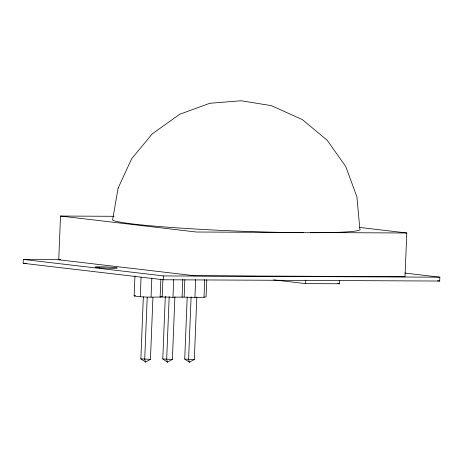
<?xml version="1.0" encoding="UTF-8"?>
<svg xmlns="http://www.w3.org/2000/svg" width="463" height="463" viewBox="0 0 463 463"><rect width="100%" height="100%" fill="white"/><g stroke="black" fill="none" stroke-linecap="round" stroke-linejoin="round"><path stroke-width="0.69" d="M404.795 273.066L439.85 277.187L439.694 281.035L163.364 279.768L23.15 263.291L23.306 259.436L60.196 259.604M359.601 227.437L406.78 232.982L405.027 276.712L194.582 275.745L58.749 259.778L60.508 216.053L114.02 216.296M206.764 279.872L206.081 296.986C195.108 298.195 184.008 296.528 172.983 297.321C160.053 296.47 147.049 298.114 134.131 295.961L134.936 276M140.277 296.685L141.053 277.435M152.94 297.333L150.452 359.352L145.515 362.037L140.856 358.871L143.345 296.852M147.217 297.31L144.728 359.323L145.515 362.037M151.048 297.223L151.823 277.974M160.134 297.263L160.852 279.444M162.901 279.675L162.212 296.783L160.985 296.638M163.364 279.768L163.514 275.913L23.306 259.436M174.904 296.714L172.386 359.45L167.45 362.135L162.785 358.97L165.308 296.233M169.18 296.685L166.663 359.427L167.45 362.135M172.983 297.321L173.7 279.502M182.069 297.368L182.781 279.542M184.147 296.881L184.835 279.774M196.839 296.812L194.315 359.554L189.384 362.24L184.72 359.074L187.214 297.055M191.115 296.789L188.591 359.525L189.384 362.24M194.917 297.425L195.635 279.6M204.004 297.466L204.715 279.64M339.431 280.242L339.292 283.767L305.615 283.611L305.754 280.092M134.131 295.961L135.514 295.637M303.363 232.507L196.335 232.015L60.508 216.053M310.598 232.542L406.78 232.982M58.749 259.778L60.196 259.784M23.15 263.291L26.767 263.302M163.514 275.913L439.85 277.187M150.452 359.352L140.856 358.871M172.386 359.45L162.785 358.97M194.315 359.554L184.72 359.074M437.547 280.786L439.694 281.035M337.868 283.599L339.292 283.767M273.558 279.843L305.615 283.611M118.094 188.157L112.59 220.041A124.038 6.494 2.3 0 0 245.031 231.361A124.038 6.494 2.3 0 0 359.838 229.017L356.909 196.833L345.763 166.535L327.144 140.185L302.333 119.587L271.33 105.645L241.188 100.76L212.164 103.087L209.519 103.399L179.673 114.292L152.315 133.836L131.642 158.757L118.094 188.157M99.557 267.764A11.164 0.585 2.3 0 0 117.289 268.071A11.164 0.585 2.3 0 0 101.767 266.844A11.164 0.585 2.3 0 0 99.557 267.764"/></g></svg>
